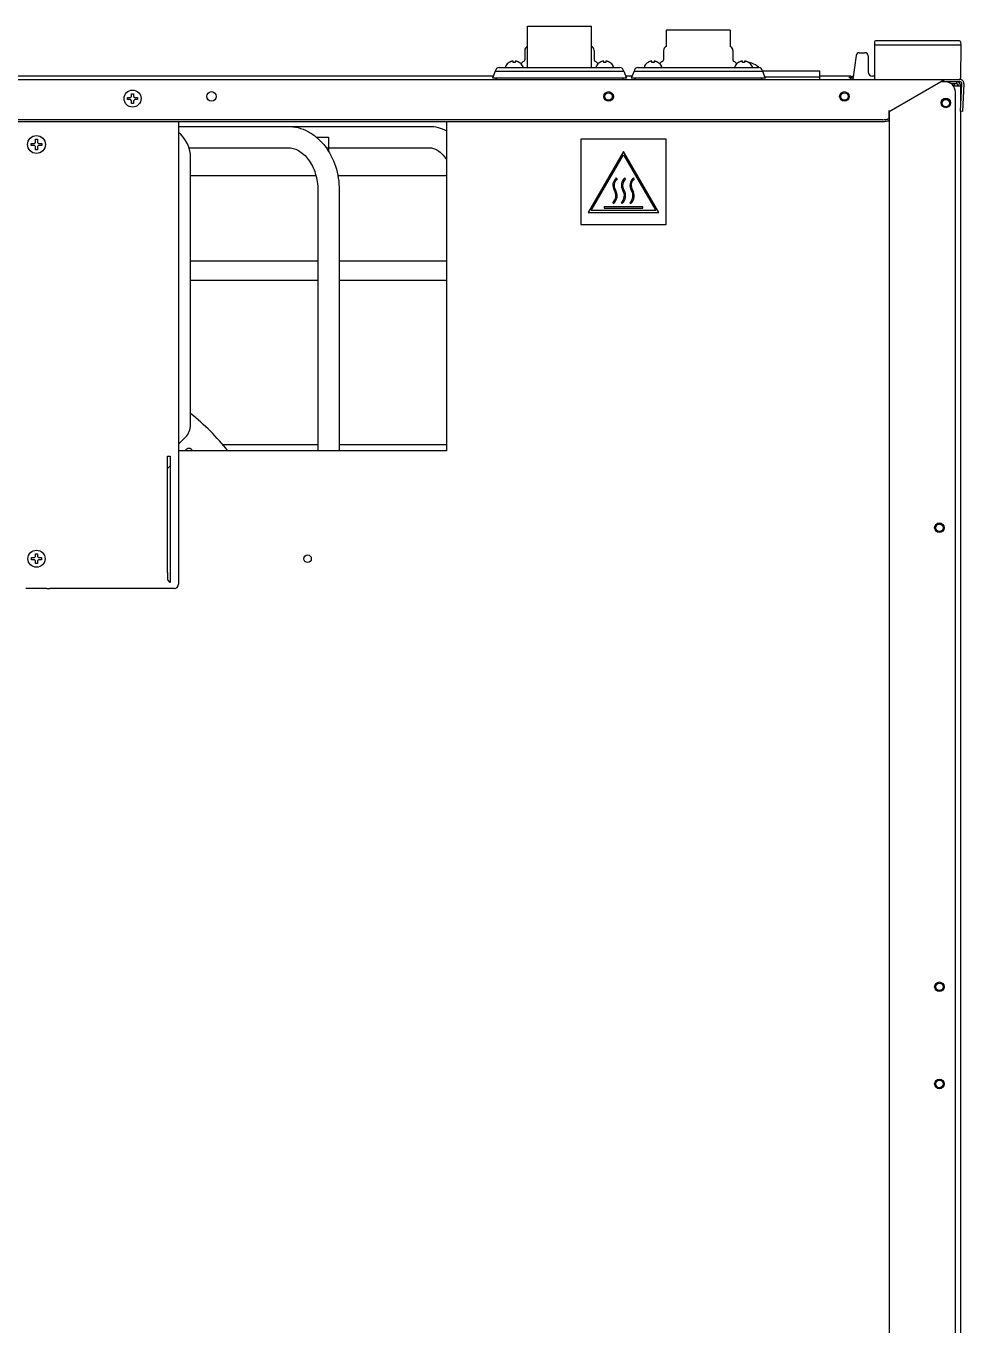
# Model space of a CAD drawing. Header units: millimetres. Extents: x 900 to 7803, y 2935 to 8583.
# Drawn here: x 1375 to 1814, y 6170 to 6779 of the extents above; entities that cross this region are included whole.
import ezdxf

# ---------------------------------------------------------------- set-up
doc = ezdxf.new("R2010")
doc.units = ezdxf.units.MM
doc.header["$LTSCALE"] = 676.148
doc.layers.get('0').update_dxf_attribs({"linetype": 'CONTINUOUS'})
for name, color, linetype in [('ASSI', 7, 'CONTINUOUS'), ('CURVE', 7, 'CONTINUOUS'), ('GEOM', 7, 'CONTINUOUS'), ('PIPE', 7, 'CONTINUOUS')]:
    doc.layers.add(name, color=color, linetype=linetype)

msp = doc.modelspace()

# ---------------------------------------------------------------- linework, layer by layer
at = {"color": 7, "linetype": 'Continuous'}
for p, q in [((1609.87, 6759.53), (1609.87, 6779.03)), ((1609.87, 6779.03), (1639.87, 6779.03)), ((1639.87, 6759.53), (1639.87, 6779.03)), ((1765.28, 6766.53), (1767.9, 6766.53)), ((1769.4, 6765.06), (1769.53, 6757.5)), ((1772.37, 6770.03), (1772.51, 6754.53)), ((1812.87, 6770.03), (1812.74, 6754.53)), ((1601.35, 6761.98), (1601.35, 6762.01)), ((1603.08, 6762.53), (1603.06, 6762.54)), ((1603.15, 6761.98), (1603.15, 6762.53)), ((1604.15, 6762.53), (1604.15, 6761.98)), ((1604.22, 6762.53), (1604.15, 6762.53)), ((1605.95, 6762.01), (1605.95, 6761.98)), ((1643.79, 6761.98), (1643.79, 6762.01)), ((1645.52, 6762.53), (1645.5, 6762.54)), ((1645.59, 6761.98), (1645.59, 6762.53)), ((1646.59, 6762.53), (1646.59, 6761.98)), ((1646.66, 6762.53), (1646.59, 6762.53)), ((1648.39, 6762.01), (1648.39, 6761.98)), ((1666.35, 6761.98), (1666.35, 6762.01)), ((1668.08, 6762.53), (1668.06, 6762.54)), ((1668.15, 6761.98), (1668.15, 6762.53)), ((1669.15, 6762.53), (1669.15, 6761.98)), ((1669.22, 6762.53), (1669.15, 6762.53)), ((1670.95, 6762.01), (1670.95, 6761.98)), ((1708.79, 6761.98), (1708.79, 6762.01)), ((1710.52, 6762.53), (1710.5, 6762.54)), ((1710.59, 6761.98), (1710.59, 6762.53)), ((1711.59, 6762.53), (1711.59, 6761.98)), ((1711.66, 6762.53), (1711.59, 6762.53)), ((1713.39, 6762.01), (1713.39, 6761.98)), ((1715.02, 6761.57), (1715.02, 6761.56)), ((1772.5, 6755.53), (1771.44, 6755.53)), ((1424.37, 6746.03), (1424.37, 6747.33)), ((1424.37, 6747.33), (1425.37, 6747.33)), ((1425.37, 6747.33), (1425.37, 6746.03)), ((1811.37, 6751.53), (1811.67, 6751.53)), ((1422.57, 6744.53), (1422.57, 6745.53)), ((1422.57, 6745.53), (1423.87, 6745.53)), ((1423.87, 6744.53), (1422.57, 6744.53)), ((1423.87, 6745.53), (1424.37, 6746.03)), ((1424.37, 6744.03), (1423.87, 6744.53)), ((1424.37, 6742.73), (1424.37, 6744.03)), ((1425.37, 6742.73), (1424.37, 6742.73)), ((1425.37, 6746.03), (1425.87, 6745.53)), ((1425.87, 6744.53), (1425.37, 6744.03)), ((1425.37, 6744.03), (1425.37, 6742.73)), ((1425.87, 6745.53), (1427.17, 6745.53)), ((1427.17, 6744.53), (1425.87, 6744.53)), ((1427.17, 6745.53), (1427.17, 6744.53)), ((1377.37, 6723.03), (1377.37, 6724.03)), ((1377.37, 6724.03), (1378.87, 6724.03)), ((1378.87, 6723.03), (1377.37, 6723.03)), ((1378.87, 6724.03), (1379.37, 6724.53)), ((1379.37, 6722.53), (1378.87, 6723.03)), ((1379.37, 6724.53), (1379.37, 6726.03)), ((1379.37, 6726.03), (1380.37, 6726.03)), ((1379.37, 6721.03), (1379.37, 6722.53)), ((1380.37, 6726.03), (1380.37, 6724.53)), ((1380.37, 6724.53), (1380.87, 6724.03)), ((1380.87, 6723.03), (1380.37, 6722.53)), ((1380.37, 6722.53), (1380.37, 6721.03)), ((1380.87, 6724.03), (1382.37, 6724.03)), ((1382.37, 6723.03), (1380.87, 6723.03)), ((1382.37, 6724.03), (1382.37, 6723.03)), ((1380.37, 6721.03), (1379.37, 6721.03)), ((1452.05, 6709.03), (1510.76, 6709.03)), ((1521.01, 6709.03), (1571.87, 6709.03)), ((1377.57, 6529.03), (1377.57, 6530.03)), ((1377.57, 6530.03), (1378.87, 6530.03)), ((1378.87, 6529.03), (1377.57, 6529.03)), ((1378.87, 6530.03), (1379.37, 6530.53)), ((1379.37, 6528.53), (1378.87, 6529.03)), ((1379.37, 6530.53), (1379.37, 6531.83)), ((1379.37, 6531.83), (1380.37, 6531.83)), ((1379.37, 6527.23), (1379.37, 6528.53)), ((1380.37, 6527.23), (1379.37, 6527.23)), ((1380.37, 6531.83), (1380.37, 6530.53)), ((1380.37, 6530.53), (1380.87, 6530.03)), ((1380.87, 6529.03), (1380.37, 6528.53)), ((1380.37, 6528.53), (1380.37, 6527.23)), ((1380.87, 6530.03), (1382.17, 6530.03)), ((1382.17, 6529.03), (1380.87, 6529.03)), ((1382.17, 6530.03), (1382.17, 6529.03))]:
    msp.add_line(p, q, dxfattribs=at)
at = {"linetype": 'Continuous'}
for p, q in [((1452.05, 6669.03), (1511.69, 6669.03)), ((1521.69, 6669.03), (1571.87, 6669.03))]:
    msp.add_line(p, q, dxfattribs=at)
at = {"color": 7, "linetype": 'Continuous'}
msp.add_lwpolyline([(1763.84, 6765.43), (1763.83, 6765.38), (1763.8, 6765.25)], dxfattribs=at)
for centre, radius, start, end in [((1765.28, 6765.03), 1.5, 90.00054, 172.00007), ((1767.9, 6765.03), 1.5, 1, 89.99972), ((1603.84, 6757.92), 4.75, 118.9687, 121.53408), ((1603.84, 6757.93), 4.75, 118.00738, 118.96837), ((1603.84, 6757.93), 4.75, 116.68125, 118.00741), ((1603.84, 6757.93), 4.74, 115.54022, 116.6812), ((1603.83, 6757.94), 4.74, 114.57218, 115.5402), ((1603.83, 6757.94), 4.73, 113.31747, 114.5722), ((1603.83, 6757.95), 4.73, 112.54738, 113.31738), ((1603.83, 6757.95), 4.72, 111.00254, 112.54756), ((1603.83, 6757.96), 4.72, 110.5181, 111.00226), ((1603.82, 6757.97), 4.7, 108.46559, 110.51874), ((1603.81, 6757.99), 4.68, 107.37727, 108.46505), ((1603.81, 6758), 4.67, 106.39488, 107.37721), ((1603.8, 6758.03), 4.64, 104.31758, 106.39637), ((1602.91, 6760.54), 2.01, 95.14015, 97.27441), ((1602.91, 6760.56), 1.98, 94.28564, 95.13722), ((1602.91, 6760.57), 1.97, 93.02327, 94.28605), ((1602.9, 6760.58), 1.96, 91.9964, 93.02281), ((1602.9, 6760.59), 1.95, 90.92609, 91.9964), ((1602.9, 6760.59), 1.95, 88.84585, 90.92584), ((1602.9, 6760.59), 1.96, 87.62334, 88.84551), ((1602.9, 6760.58), 1.96, 86.78408, 87.62353), ((1602.9, 6760.57), 1.97, 85.39839, 86.78335), ((1602.9, 6760.54), 2.01, 82.72591, 84.7415), ((1603.66, 6758.22), 3.79, 95.07778, 97.59878), ((1603.65, 6758.23), 3.78, 92.54273, 95.07721), ((1603.65, 6758.24), 3.77, 87.4579, 92.5421), ((1603.65, 6758.23), 3.78, 84.92279, 87.45727), ((1603.65, 6758.22), 3.79, 82.40122, 84.92222), ((1604.41, 6760.56), 1.98, 94.60089, 95.25577), ((1604.41, 6760.57), 1.97, 93.21662, 94.60163), ((1604.41, 6760.58), 1.96, 92.37651, 93.21588), ((1604.4, 6760.59), 1.95, 91.15443, 92.37672), ((1604.4, 6760.59), 1.95, 89.07408, 91.15408), ((1604.4, 6760.59), 1.95, 88.00368, 89.07383), ((1604.4, 6760.58), 1.96, 86.97713, 88.00368), ((1604.4, 6760.57), 1.97, 85.71401, 86.97666), ((1604.4, 6760.56), 1.98, 84.86273, 85.7144), ((1604.4, 6760.54), 2.01, 82.72561, 84.85983), ((1603.51, 6758.03), 4.64, 73.60363, 75.68242), ((1603.5, 6758), 4.67, 72.62279, 73.60512), ((1603.49, 6757.99), 4.68, 71.53495, 72.62273), ((1603.49, 6757.97), 4.7, 69.48126, 71.53441), ((1603.48, 6757.96), 4.72, 68.99774, 69.4819), ((1603.48, 6757.95), 4.72, 67.45244, 68.99746), ((1603.48, 6757.95), 4.73, 66.68262, 67.45262), ((1603.48, 6757.94), 4.73, 65.4278, 66.68253), ((1603.47, 6757.94), 4.74, 64.45979, 65.42782), ((1603.47, 6757.93), 4.74, 63.3188, 64.45978), ((1603.47, 6757.93), 4.75, 61.99259, 63.31875), ((1603.47, 6757.93), 4.75, 61.03163, 61.99262), ((1603.47, 6757.92), 4.75, 58.46592, 61.0313), ((1646.28, 6757.92), 4.75, 118.9687, 121.53408), ((1646.27, 6757.93), 4.75, 118.00738, 118.96837), ((1646.27, 6757.93), 4.75, 116.68125, 118.00741), ((1646.27, 6757.93), 4.74, 115.54022, 116.6812), ((1646.27, 6757.94), 4.74, 114.57218, 115.5402), ((1646.27, 6757.94), 4.73, 113.31747, 114.5722), ((1646.27, 6757.95), 4.73, 112.54738, 113.31738), ((1646.26, 6757.95), 4.72, 111.00254, 112.54756), ((1646.26, 6757.96), 4.72, 110.5181, 111.00226), ((1646.26, 6757.97), 4.7, 108.46559, 110.51874), ((1646.25, 6757.99), 4.68, 107.37727, 108.46505), ((1646.25, 6758), 4.67, 106.39488, 107.37721), ((1646.24, 6758.03), 4.64, 104.31758, 106.39637), ((1645.34, 6760.54), 2.01, 95.14015, 97.27441), ((1645.34, 6760.56), 1.98, 94.28564, 95.13722), ((1645.34, 6760.57), 1.97, 93.02327, 94.28605), ((1645.34, 6760.58), 1.96, 91.9964, 93.02281), ((1645.34, 6760.59), 1.95, 90.92609, 91.9964), ((1645.34, 6760.59), 1.95, 88.84585, 90.92584), ((1645.34, 6760.59), 1.96, 87.62334, 88.84551), ((1645.34, 6760.58), 1.96, 86.78408, 87.62353), ((1645.34, 6760.57), 1.97, 85.39839, 86.78335), ((1645.34, 6760.54), 2.01, 82.72591, 84.7415), ((1646.09, 6758.22), 3.79, 95.07778, 97.59878), ((1646.09, 6758.23), 3.78, 92.54273, 95.07721), ((1646.09, 6758.24), 3.77, 87.4579, 92.5421), ((1646.09, 6758.23), 3.78, 84.92279, 87.45727), ((1646.09, 6758.22), 3.79, 82.40122, 84.92222), ((1646.84, 6760.56), 1.98, 94.60089, 95.25577), ((1646.84, 6760.57), 1.97, 93.21662, 94.60163), ((1646.84, 6760.58), 1.96, 92.37651, 93.21588), ((1646.84, 6760.59), 1.95, 91.15443, 92.37672), ((1646.84, 6760.59), 1.95, 89.07408, 91.15408), ((1646.84, 6760.59), 1.95, 88.00368, 89.07383), ((1646.84, 6760.58), 1.96, 86.97713, 88.00368), ((1646.84, 6760.57), 1.97, 85.71401, 86.97666), ((1646.84, 6760.56), 1.98, 84.86273, 85.7144), ((1646.84, 6760.54), 2.01, 82.72561, 84.85983), ((1645.94, 6758.03), 4.64, 73.60363, 75.68242), ((1645.93, 6758), 4.67, 72.62279, 73.60512), ((1645.93, 6757.99), 4.68, 71.53495, 72.62273), ((1645.92, 6757.97), 4.7, 69.48126, 71.53441), ((1645.92, 6757.96), 4.72, 68.99774, 69.4819), ((1645.92, 6757.95), 4.72, 67.45244, 68.99746), ((1645.91, 6757.95), 4.73, 66.68262, 67.45262), ((1645.91, 6757.94), 4.73, 65.4278, 66.68253), ((1645.91, 6757.94), 4.74, 64.45979, 65.42782), ((1645.91, 6757.93), 4.74, 63.3188, 64.45978), ((1645.91, 6757.93), 4.75, 61.99259, 63.31875), ((1645.91, 6757.93), 4.75, 61.03163, 61.99262), ((1645.9, 6757.92), 4.75, 58.46592, 61.0313), ((1668.84, 6757.92), 4.75, 118.9687, 121.53408), ((1668.84, 6757.93), 4.75, 118.00738, 118.96837), ((1668.84, 6757.93), 4.75, 116.68125, 118.00741), ((1668.84, 6757.93), 4.74, 115.54022, 116.6812), ((1668.83, 6757.94), 4.74, 114.57218, 115.5402), ((1668.83, 6757.94), 4.73, 113.31747, 114.5722), ((1668.83, 6757.95), 4.73, 112.54738, 113.31738), ((1668.83, 6757.95), 4.72, 111.00254, 112.54756), ((1668.83, 6757.96), 4.72, 110.5181, 111.00226), ((1668.82, 6757.97), 4.7, 108.46559, 110.51874), ((1668.81, 6757.99), 4.68, 107.37727, 108.46505), ((1668.81, 6758), 4.67, 106.39488, 107.37721), ((1668.8, 6758.03), 4.64, 104.31758, 106.39637), ((1667.91, 6760.54), 2.01, 95.14015, 97.27441), ((1667.91, 6760.56), 1.98, 94.28564, 95.13722), ((1667.91, 6760.57), 1.97, 93.02327, 94.28605), ((1667.9, 6760.58), 1.96, 91.9964, 93.02281), ((1667.9, 6760.59), 1.95, 90.92609, 91.9964), ((1667.9, 6760.59), 1.95, 88.84585, 90.92584), ((1667.9, 6760.59), 1.96, 87.62334, 88.84551), ((1667.9, 6760.58), 1.96, 86.78408, 87.62353), ((1667.9, 6760.57), 1.97, 85.39839, 86.78335), ((1667.9, 6760.54), 2.01, 82.72591, 84.7415), ((1668.66, 6758.22), 3.79, 95.07778, 97.59878), ((1668.65, 6758.23), 3.78, 92.54273, 95.07721), ((1668.65, 6758.24), 3.77, 87.4579, 92.5421), ((1668.65, 6758.23), 3.78, 84.92279, 87.45727), ((1668.65, 6758.22), 3.79, 82.40122, 84.92222), ((1669.41, 6760.56), 1.98, 94.60089, 95.25577), ((1669.41, 6760.57), 1.97, 93.21662, 94.60163), ((1669.41, 6760.58), 1.96, 92.37651, 93.21588), ((1669.4, 6760.59), 1.95, 91.15443, 92.37672), ((1669.4, 6760.59), 1.95, 89.07408, 91.15408), ((1669.4, 6760.59), 1.95, 88.00368, 89.07383), ((1669.4, 6760.58), 1.96, 86.97713, 88.00368), ((1669.4, 6760.57), 1.97, 85.71401, 86.97666), ((1669.4, 6760.56), 1.98, 84.86273, 85.7144), ((1669.4, 6760.54), 2.01, 82.72561, 84.85983), ((1668.51, 6758.03), 4.64, 73.60363, 75.68242), ((1668.5, 6758), 4.67, 72.62279, 73.60512), ((1668.49, 6757.99), 4.68, 71.53495, 72.62273), ((1668.49, 6757.97), 4.7, 69.48126, 71.53441), ((1668.48, 6757.96), 4.72, 68.99774, 69.4819), ((1668.48, 6757.95), 4.72, 67.45244, 68.99746), ((1668.48, 6757.95), 4.73, 66.68262, 67.45262), ((1668.48, 6757.94), 4.73, 65.4278, 66.68253), ((1668.47, 6757.94), 4.74, 64.45979, 65.42782), ((1668.47, 6757.93), 4.74, 63.3188, 64.45978), ((1668.47, 6757.93), 4.75, 61.99259, 63.31875), ((1668.47, 6757.93), 4.75, 61.03163, 61.99262), ((1668.47, 6757.92), 4.75, 58.46592, 61.0313), ((1711.28, 6757.92), 4.75, 118.9687, 121.53408), ((1711.27, 6757.93), 4.75, 118.00738, 118.96837), ((1711.27, 6757.93), 4.75, 116.68125, 118.00741), ((1711.27, 6757.93), 4.74, 115.54022, 116.6812), ((1711.27, 6757.94), 4.74, 114.57218, 115.5402), ((1711.27, 6757.94), 4.73, 113.31747, 114.5722), ((1711.27, 6757.95), 4.73, 112.54738, 113.31738), ((1711.26, 6757.95), 4.72, 111.00254, 112.54756), ((1711.26, 6757.96), 4.72, 110.5181, 111.00226), ((1711.26, 6757.97), 4.7, 108.46559, 110.51874), ((1711.25, 6757.99), 4.68, 107.37727, 108.46505), ((1711.25, 6758), 4.67, 106.39488, 107.37721), ((1711.24, 6758.03), 4.64, 104.31758, 106.39637), ((1710.34, 6760.54), 2.01, 95.14015, 97.27441), ((1710.34, 6760.56), 1.98, 94.28564, 95.13722), ((1710.34, 6760.57), 1.97, 93.02327, 94.28605), ((1710.34, 6760.58), 1.96, 91.9964, 93.02281), ((1710.34, 6760.59), 1.95, 90.92609, 91.9964), ((1710.34, 6760.59), 1.95, 88.84585, 90.92584), ((1710.34, 6760.59), 1.96, 87.62334, 88.84551), ((1710.34, 6760.58), 1.96, 86.78408, 87.62353), ((1710.34, 6760.57), 1.97, 85.39839, 86.78335), ((1710.34, 6760.54), 2.01, 82.72591, 84.7415), ((1711.09, 6758.22), 3.79, 95.07778, 97.59878), ((1711.09, 6758.23), 3.78, 92.54273, 95.07721), ((1711.09, 6758.24), 3.77, 87.4579, 92.5421), ((1711.09, 6758.23), 3.78, 84.92279, 87.45727), ((1711.09, 6758.22), 3.79, 82.40122, 84.92222), ((1711.84, 6760.56), 1.98, 94.60089, 95.25577), ((1711.84, 6760.57), 1.97, 93.21662, 94.60163), ((1711.84, 6760.58), 1.96, 92.37651, 93.21588), ((1711.84, 6760.59), 1.95, 91.15443, 92.37672), ((1711.84, 6760.59), 1.95, 89.07408, 91.15408), ((1711.84, 6760.59), 1.95, 88.00368, 89.07383), ((1711.84, 6760.58), 1.96, 86.97713, 88.00368), ((1711.84, 6760.57), 1.97, 85.71401, 86.97666), ((1711.84, 6760.56), 1.98, 84.86273, 85.7144), ((1711.84, 6760.54), 2.01, 82.72561, 84.85983), ((1710.94, 6758.03), 4.64, 73.60363, 75.68242), ((1710.93, 6758), 4.67, 72.62279, 73.60512), ((1710.93, 6757.99), 4.68, 71.53495, 72.62273), ((1710.92, 6757.97), 4.7, 69.48126, 71.53441), ((1710.92, 6757.96), 4.72, 68.99774, 69.4819), ((1710.92, 6757.95), 4.72, 67.45244, 68.99746), ((1710.91, 6757.95), 4.73, 66.68262, 67.45262), ((1710.91, 6757.94), 4.73, 65.4278, 66.68253), ((1710.91, 6757.94), 4.74, 64.45979, 65.42782), ((1710.91, 6757.93), 4.74, 63.3188, 64.45978), ((1710.91, 6757.93), 4.75, 61.99259, 63.31875), ((1710.91, 6757.93), 4.75, 61.03163, 61.99262), ((1710.9, 6757.92), 4.75, 58.46592, 61.0313), ((1713.3, 6757.73), 4.17, 86.25955, 86.52831), ((1713.3, 6757.73), 4.18, 85.38799, 86.25943), ((1713.3, 6757.72), 4.19, 84.48271, 85.38795), ((1713.3, 6757.7), 4.2, 82.70784, 84.48204), ((1712.27, 6753.58), 8.44, 70.97292, 79.33784), ((1717.77, 6759.32), 0.5, 23.82543, 46.22534), ((1771.53, 6757.53), 2, 181, 267.55037), ((1773.01, 6754.53), 0.5, 180.5, 270), ((1812.24, 6754.53), 0.5, 270, 359.5)]:
    msp.add_arc(centre, radius, start, end, dxfattribs=at)
at = {"layer": 'ASSI', "linetype": 'Continuous'}
for p, q in [((1596.57, 6759.53), (1653.17, 6759.53)), ((1661.57, 6759.53), (1718.17, 6759.53)), ((1594.79, 6757.95), (1593.48, 6754.53)), ((1594.79, 6757.95), (1654.96, 6757.95)), ((1654.96, 6757.95), (1656.26, 6754.53)), ((1659.79, 6757.95), (1658.48, 6754.53)), ((1659.79, 6757.95), (1719.96, 6757.95)), ((1719.96, 6757.95), (1721.26, 6754.53))]:
    msp.add_line(p, q, dxfattribs=at)
at = {"layer": 'ASSI', "color": 7, "linetype": 'Continuous'}
for p, q in [((1599.65, 6760.13), (1599.65, 6759.93)), ((1607.65, 6760.13), (1607.65, 6759.93)), ((1642.09, 6760.13), (1642.09, 6759.93)), ((1650.09, 6760.13), (1650.09, 6759.93)), ((1664.65, 6760.13), (1664.65, 6759.93)), ((1672.65, 6760.13), (1672.65, 6759.93)), ((1707.09, 6760.13), (1707.09, 6759.93)), ((1715.09, 6760.13), (1715.09, 6759.93))]:
    msp.add_line(p, q, dxfattribs=at)
for centre, radius in [((1424.87, 6745.03), 4), ((1379.87, 6723.53), 4.2), ((1379.87, 6529.53), 4)]:
    msp.add_circle(centre, radius, dxfattribs=at)
at = {"layer": 'ASSI', "linetype": 'Continuous'}
for centre, radius in [((1461.87, 6746.03), 2.25), ((1647.87, 6746.03), 2.25), ((1647.87, 6746.03), 1.75), ((1758.37, 6746.03), 2.25), ((1758.37, 6746.03), 1.75), ((1805.87, 6743.03), 2.25), ((1805.87, 6742.93), 1.75), ((1802.87, 6544.03), 2.25), ((1802.87, 6544.03), 1.75), ((1506.87, 6529.53), 1.75), ((1802.87, 6329.03), 2.25), ((1802.87, 6329.03), 1.75), ((1802.87, 6283.53), 2.25), ((1802.87, 6283.53), 1.75)]:
    msp.add_circle(centre, radius, dxfattribs=at)
at = {"layer": 'ASSI', "color": 7, "linetype": 'Continuous'}
for centre, radius, start, end in [((1610.67, 6767.53), 2.05, 113.17383, 180), ((1639.07, 6767.53), 2.05, 0, 66.82617), ((1675.67, 6767.53), 2.05, 113.17383, 180), ((1704.07, 6767.53), 2.05, 0, 66.82617), ((1600.05, 6760.13), 0.4, 149.69882, 180), ((1600.05, 6759.93), 0.4, 180, 270), ((1603.85, 6757.91), 4.8, 121.45793, 149.69882), ((1603.46, 6757.91), 4.8, 30.30118, 58.54207), ((1609.87, 6758.53), 4.25, 113.95008, 137.71021), ((1607.25, 6759.93), 0.4, 270, 360), ((1607.25, 6760.13), 0.4, 0, 30.30118), ((1639.87, 6758.53), 4.25, 42.28979, 66.04992), ((1642.49, 6760.13), 0.4, 149.69882, 180), ((1642.49, 6759.93), 0.4, 180, 270), ((1646.29, 6757.91), 4.8, 121.45793, 149.69882), ((1645.89, 6757.91), 4.8, 30.30118, 58.54207), ((1649.69, 6759.93), 0.4, 270, 360), ((1649.69, 6760.13), 0.4, 0, 30.30118), ((1665.05, 6760.13), 0.4, 149.69882, 180), ((1665.05, 6759.93), 0.4, 180, 270), ((1668.85, 6757.91), 4.8, 121.45793, 149.69882), ((1668.46, 6757.91), 4.8, 30.30118, 58.54207), ((1674.87, 6758.53), 4.25, 113.95008, 137.71021), ((1672.25, 6759.93), 0.4, 270, 360), ((1672.25, 6760.13), 0.4, 0, 30.30118), ((1704.87, 6758.53), 4.25, 42.28979, 66.04992), ((1707.49, 6760.13), 0.4, 149.69882, 180), ((1707.49, 6759.93), 0.4, 180, 270), ((1711.29, 6757.91), 4.8, 121.45793, 149.69882), ((1710.89, 6757.91), 4.8, 30.30118, 58.54207), ((1714.69, 6759.93), 0.4, 270, 360), ((1712.27, 6753.58), 8.45, 46.22534, 71.00754), ((1714.69, 6760.13), 0.4, 0, 30.30118), ((1451.29, 6579.45), 1.75, 19.6345, 160.3655)]:
    msp.add_arc(centre, radius, start, end, dxfattribs=at)
at = {"layer": 'ASSI', "linetype": 'Continuous'}
for centre, start, end in [((1596.57, 6757.73), 90, 173.00567), ((1653.17, 6757.73), 6.99433, 90), ((1661.57, 6757.73), 90, 173.00567), ((1718.17, 6757.73), 6.99433, 90)]:
    msp.add_arc(centre, 1.8, start, end, dxfattribs=at)
at = {"layer": 'CURVE', "color": 40, "linetype": 'Continuous'}
for p, q in [((1510.91, 6727.03), (1516.69, 6727.03)), ((1516.69, 6727.03), (1516.69, 6720.35))]:
    msp.add_line(p, q, dxfattribs=at)
at = {"layer": 'GEOM', "color": 7, "linetype": 'Continuous'}
for p, q in [((1674.87, 6777.03), (1674.87, 6769.4)), ((1704.87, 6777.03), (1674.87, 6777.03)), ((1704.87, 6777.03), (1704.87, 6769.4)), ((1772.45, 6771.56), (1772.37, 6770.03)), ((1812.29, 6772.03), (1772.95, 6772.03)), ((1812.79, 6771.56), (1812.87, 6770.03)), ((1608.62, 6767.53), (1608.62, 6763.15)), ((1641.12, 6767.53), (1641.12, 6763.15)), ((1673.62, 6767.53), (1673.62, 6763.15)), ((1706.12, 6767.53), (1706.12, 6763.15)), ((1763.8, 6765.24), (1762.22, 6754.03)), ((1812.87, 6770.03), (1772.37, 6770.03)), ((1812.87, 6770.03), (1812.74, 6754.53)), ((1772.46, 6759.5), (1772.47, 6759.29)), ((1772.47, 6759.19), (1772.47, 6758.91)), ((1593.86, 6755.53), (1165.88, 6755.53)), ((1658.86, 6755.53), (1655.88, 6755.53)), ((1746.87, 6755.03), (1721.07, 6755.03)), ((1746.87, 6754.03), (1746.87, 6758.03)), ((1761.37, 6755.53), (1746.87, 6755.53)), ((1761.37, 6755.53), (1760.37, 6754.53)), ((1761.37, 6754.03), (1761.37, 6755.53)), ((1762.29, 6754.53), (1761.37, 6754.53)), ((1761.89, 6754.53), (1761.89, 6755.53)), ((1803.57, 6753.03), (1812.37, 6753.03)), ((1810.87, 6752.93), (1810.87, 6751.93)), ((1811.37, 6753.03), (1811.37, 6752.87)), ((1811.85, 6753.03), (1811.85, 6752.67)), ((1810.87, 6751.93), (1808.36, 6751.93)), ((1809.87, 6750.93), (1809.87, 6751.93)), ((1811.37, 6751.79), (1811.37, 6750.93)), ((1812.7, 6739.08), (1813.37, 6751.98)), ((1779.32, 6735.93), (1779.32, 6734.96)), ((1813.69, 6739.03), (1812.7, 6739.08)), ((1776.32, 6734.18), (983.42, 6734.18)), ((1446.37, 6734.18), (1446.37, 6517.53)), ((1634.87, 6726.03), (1634.87, 6686.03)), ((1674.87, 6726.03), (1634.87, 6726.03)), ((1674.87, 6686.03), (1674.87, 6726.03)), ((1452.05, 6592.17), (1452.05, 6717.22)), ((1654.87, 6720.32), (1638.37, 6691.74)), ((1639.76, 6692.54), (1654.87, 6718.72)), ((1671.37, 6691.74), (1654.87, 6720.32)), ((1654.87, 6718.72), (1669.99, 6692.54)), ((1651.87, 6707.38), (1651.49, 6707.84)), ((1655.87, 6707.38), (1655.49, 6707.84)), ((1659.87, 6707.38), (1659.49, 6707.84)), ((1638.37, 6691.74), (1671.37, 6691.74)), ((1669.99, 6692.54), (1639.76, 6692.54)), ((1645.87, 6694.34), (1645.87, 6693.74)), ((1663.87, 6694.34), (1645.87, 6694.34)), ((1645.87, 6693.74), (1663.87, 6693.74)), ((1649.87, 6696.28), (1650.29, 6695.84)), ((1653.87, 6696.28), (1654.29, 6695.84)), ((1657.87, 6696.28), (1658.29, 6695.84)), ((1663.87, 6693.74), (1663.87, 6694.34)), ((1634.87, 6686.03), (1674.87, 6686.03)), ((1446.37, 6583.19), (1449.71, 6586.52)), ((1441.21, 6523.07), (1441.21, 6577.6)), ((1441.21, 6577.6), (1442.53, 6577.6)), ((1442.53, 6577.6), (1442.53, 6518.38)), ((1383.37, 6515.6), (1376.37, 6515.6)), ((1444.37, 6515.53), (1386.2, 6515.53)), ((1442.53, 6518.38), (1441.33, 6519.57))]:
    msp.add_line(p, q, dxfattribs=at)
at = {"layer": 'GEOM', "linetype": 'Continuous'}
for p, q in [((947.37, 6754.03), (1812.37, 6754.03)), ((1594.79, 6757.95), (1593.48, 6754.53)), ((1656.26, 6754.53), (1593.48, 6754.53)), ((1654.96, 6757.95), (1656.26, 6754.53)), ((1659.79, 6757.95), (1658.48, 6754.53)), ((1721.26, 6754.53), (1658.48, 6754.53)), ((1719.94, 6758.03), (1746.87, 6758.03)), ((1719.96, 6757.95), (1721.26, 6754.53)), ((1761.89, 6755.53), (1762.43, 6755.53)), ((1779.32, 6739.03), (1805.3, 6754.03)), ((1810.87, 6752.93), (1805.88, 6752.93)), ((1809.33, 6750.93), (1812.87, 6750.93)), ((1810.37, 5943.43), (1810.37, 6748.03)), ((1812.87, 6742.46), (1812.87, 6750.93)), ((1814.37, 6751.93), (1813.69, 6739.03)), ((1776.32, 6735.15), (983.42, 6735.15)), ((1779.32, 6735.93), (1779.32, 6739.53)), ((1779.37, 6739.03), (1779.37, 5943.43)), ((1812.87, 5088.63), (1812.87, 6739.07)), ((1571.87, 6734.18), (1571.87, 6580.03)), ((1452.05, 6660.03), (1511.69, 6660.03)), ((1521.69, 6660.03), (1571.87, 6660.03)), ((1466.81, 6583.03), (1511.69, 6583.03)), ((1521.69, 6583.03), (1571.87, 6583.03)), ((1571.87, 6580.03), (1446.37, 6580.03))]:
    msp.add_line(p, q, dxfattribs=at)
at = {"layer": 'GEOM', "color": 7, "linetype": 'Continuous'}
for centre, radius, start, end in [((1772.95, 6771.53), 0.5, 90, 177), ((1812.29, 6771.53), 0.5, 3, 90), ((1607.82, 6763.15), 0.8, 293.95008, 360), ((1641.92, 6763.15), 0.8, 180, 246.04992), ((1639.87, 6758.53), 4.25, 42.29716, 66.04992), ((1672.82, 6763.15), 0.8, 293.95008, 360), ((1706.92, 6763.15), 0.8, 180, 246.04992), ((1704.87, 6758.53), 4.25, 42.29716, 66.04992), ((1595.72, 6754.83), 0.8, 202.34573, 270), ((1654.03, 6754.83), 0.8, 270, 337.65427), ((1660.72, 6754.83), 0.8, 202.34573, 270), ((1719.03, 6754.83), 0.8, 270, 337.65427), ((1812.37, 6752.03), 1, 357, 90), ((1810.87, 6750.93), 1, 0, 90), ((1654.39, 6704.38), 4.52, 130.00885, 212.31187), ((1654.39, 6704.38), 3.92, 130.00885, 212.31187), ((1658.39, 6704.38), 4.52, 130.00885, 212.31187), ((1658.39, 6704.38), 3.92, 130.00885, 212.31187), ((1662.39, 6704.38), 4.52, 130.00885, 212.31187), ((1662.39, 6704.38), 3.92, 130.00885, 212.31187), ((1646.75, 6699.55), 4.52, 313.65404, 32.31187), ((1646.75, 6699.55), 5.12, 313.65404, 32.31187), ((1650.75, 6699.55), 4.52, 313.65404, 32.31187), ((1650.75, 6699.55), 5.12, 313.65404, 32.31187), ((1654.75, 6699.55), 4.52, 313.65404, 32.31187), ((1654.75, 6699.55), 5.12, 313.65404, 32.31187), ((1379.87, 6508.03), 115, 38.78038, 51.01848)]:
    msp.add_arc(centre, radius, start, end, dxfattribs=at)
at = {"layer": 'GEOM', "linetype": 'Continuous'}
for centre, radius, start in [((1805.37, 6748.03), 5, 0), ((1810.87, 6750.93), 2, 0), ((1812.37, 6752.03), 2, 357)]:
    msp.add_arc(centre, radius, start, 90, dxfattribs=at)
at = {"layer": 'GEOM', "color": 7, "linetype": 'Continuous'}
for centre, major_axis, ratio, start_param, end_param in [((1436.54, 6717.2), (-10.97, -10.97), 0.998783, 2.356803, 3.239742), ((1444.04, 6592.18), (-5.66, 5.66), 0.998783, 3.141593, 3.926382), ((1438.81, 6576.32), (-3.55, 3.55), 0.997265, -3.426774, -3.085667), ((1441.34, 6523.07), (0, 3.5), 0.034921, -4.712389, -3.176499), ((1376.37, 6515.55), (1.5, 0), 0.034921, 1.570796, 2.801756), ((1383.37, 6515.55), (1.5, 0), 0.034921, 0.339837, 1.570796), ((1386.2, 6515.58), (1.5, 0), 0.034921, -2.801756, -1.570796), ((1444.37, 6517.53), (-1.42, 1.42), 0.998783, -3.926382, -2.356803)]:
    msp.add_ellipse(centre, major_axis=major_axis, ratio=ratio, start_param=start_param, end_param=end_param, dxfattribs=at)
at = {"layer": 'GEOM', "linetype": 'Continuous'}
msp.add_open_spline([(1776.32, 6735.15), (1776.7, 6735.15), (1777.42, 6735.18), (1778.25, 6735.31), (1778.8, 6735.48), (1779.11, 6735.62), (1779.32, 6735.8), (1779.32, 6735.93)], degree=3, knots=[0, 0, 0, 0, 0.357981, 0.66556, 0.787382, 0.883301, 1, 1, 1, 1], dxfattribs=at)
at = {"layer": 'GEOM', "color": 7, "linetype": 'Continuous'}
msp.add_open_spline([(1779.32, 6734.96), (1779.32, 6734.83), (1779.11, 6734.65), (1778.8, 6734.51), (1778.25, 6734.35), (1777.42, 6734.22), (1776.7, 6734.18), (1776.32, 6734.18)], degree=3, knots=[0, 0, 0, 0, 0.116699, 0.212618, 0.33444, 0.642019, 1, 1, 1, 1], dxfattribs=at)
at = {"layer": 'PIPE', "color": 7, "linetype": 'Continuous'}
for p, q in [((1446.37, 6732.03), (1563.88, 6732.03)), ((1451.24, 6722.03), (1497.53, 6722.03)), ((1515.57, 6722.03), (1563.88, 6722.03)), ((1511.69, 6702.03), (1511.69, 6580.03)), ((1521.69, 6702.03), (1521.69, 6580.03))]:
    msp.add_line(p, q, dxfattribs=at)
for points, knots in [([(1497.53, 6732.03), (1499.17, 6732.03), (1502.47, 6731.62), (1507.15, 6729.79), (1511.39, 6726.89), (1516.29, 6721.72), (1520.56, 6713.35), (1521.69, 6705.84), (1521.69, 6702.03)], [0, 0, 0, 0, 0.115251, 0.23189, 0.351204, 0.474175, 0.731228, 1, 1, 1, 1]), ([(1563.88, 6732.03), (1565.26, 6732.03), (1568.04, 6731.67), (1570.65, 6730.64), (1571.88, 6729.98)], [0, 0, 0, 0, 0.496875, 1, 1, 1, 1]), ([(1497.53, 6722.03), (1498.38, 6722.03), (1500.14, 6721.8), (1503.71, 6720.32), (1507.78, 6716.47), (1510.94, 6709.87), (1511.69, 6704.71), (1511.69, 6702.03)], [0, 0, 0, 0, 0.094802, 0.195538, 0.427097, 0.701087, 1, 1, 1, 1]), ([(1563.88, 6722.03), (1564.54, 6722.03), (1565.95, 6721.8), (1568.04, 6720.75), (1570.12, 6718.94), (1571.31, 6717.34), (1571.88, 6716.43)], [0, 0, 0, 0, 0.193136, 0.415586, 0.683748, 1, 1, 1, 1])]:
    msp.add_open_spline(points, degree=3, knots=knots, dxfattribs=at)

doc.saveas('drawing.dxf')
